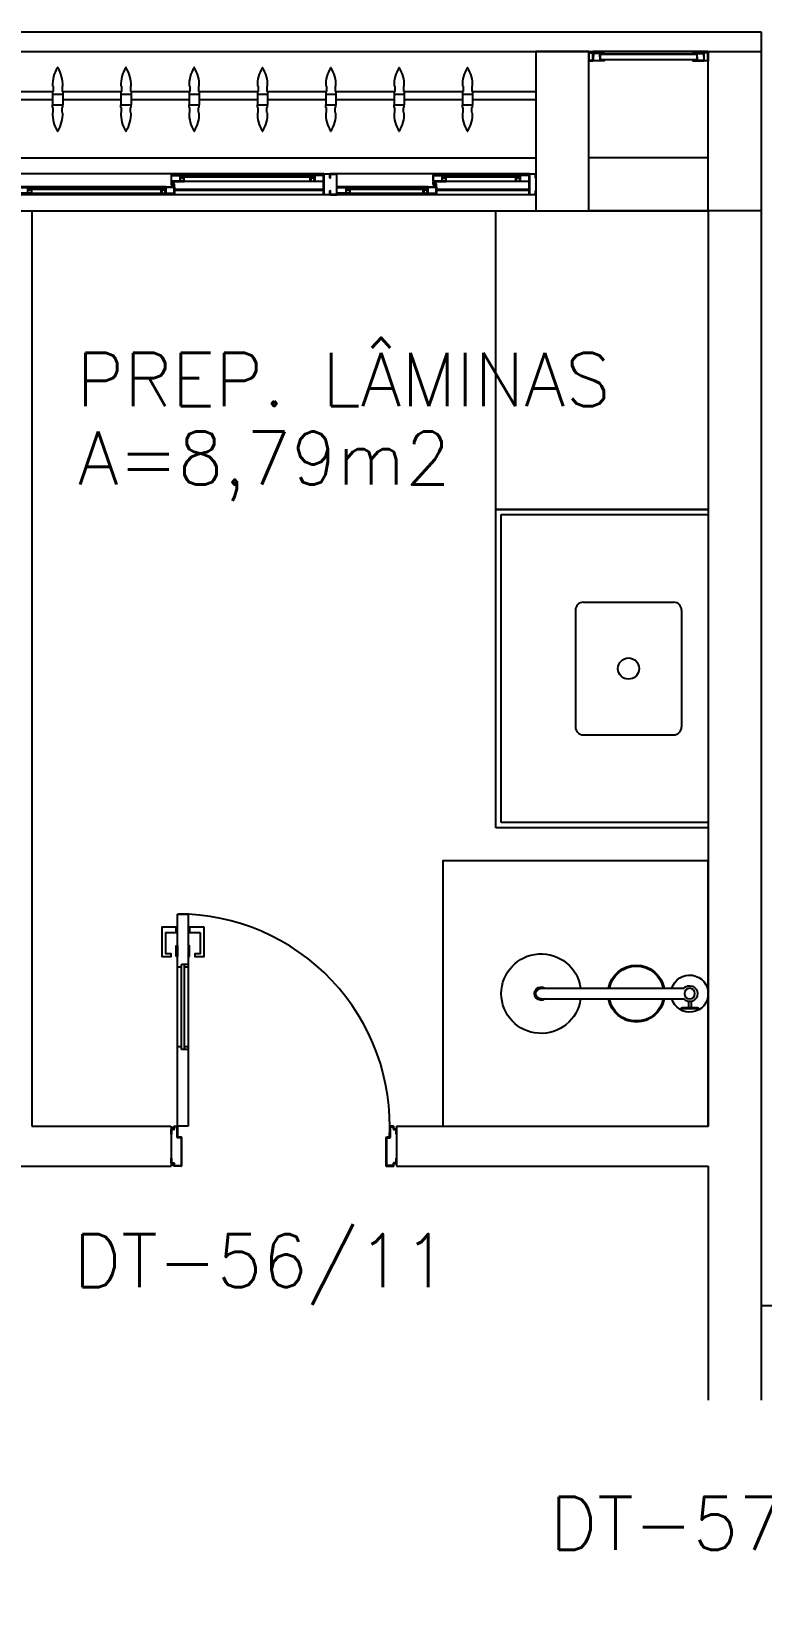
# Model space of a CAD drawing. Header units: millimetres. Extents: x 2128 to 2646, y 1972 to 2207.
# Drawn here: x 2435.91 to 2438.66, y 2047.66 to 2053.64 of the extents above; entities that cross this region are included whole.
import ezdxf

# ---------------------------------------------------------------- set-up
doc = ezdxf.new("R2010")
doc.units = ezdxf.units.MM
for name, color, linetype in [('A-WC', 2, 'Continuous'), ('AR-ALV', 2, 'Continuous'), ('AR-BANCADAS', 1, 'Continuous'), ('AR-BRISES', 1, 'Continuous'), ('AR-CALÇADA', 1, 'Continuous'), ('AR-CHUVEIRO', 1, 'Continuous'), ('AR-ESQ', 1, 'Continuous'), ('AR-ESTC', 3, 'Continuous'), ('AR-LAY-OUT-EQUIPAMENTOS', 1, 'Continuous'), ('AR-PEITORIL', 1, 'Continuous'), ('AR-PORTA', 1, 'Continuous'), ('BC- VISTA', 1, 'Continuous'), ('BC-CUBA', 1, 'Continuous'), ('BR-PAINEL', 1, 'Continuous'), ('BR-SUPORTE', 1, 'Continuous'), ('COZ1', 1, 'Continuous'), ('DT-ESQ-BAGUETE-C', 1, 'Continuous'), ('DT-ESQ-BAGUETE-V', 1, 'Continuous'), ('DT-ESQ-CHAPA DOBRADA-V', 1, 'Continuous'), ('DT-ESQ-PERFIL CADEIRA-C', 2, 'Continuous'), ('DT-ESQ-PERFIL CADEIRA-V', 2, 'Continuous'), ('DT-ESQ-PERFIL U SIMPLES-C', 2, 'Continuous'), ('DT-ESQ-PERFIL U-C', 2, 'Continuous'), ('DT-ESQ-PERFIL U-V', 1, 'Continuous'), ('DT-ESQ-VENEZIANA-C', 1, 'Continuous'), ('DT-ESQ-VENEZIANA-V', 1, 'Continuous'), ('DT-ESQ-VIDRO-C', 2, 'Continuous'), ('DT-TXTMOD', 1, 'Continuous'), ('ENDEREÇO', 2, 'Continuous'), ('ibio', 2, 'Continuous'), ('maçaneta', 1, 'Continuous'), ('mov', 1, 'Continuous'), ('PM-PERFIL U-C', 2, 'Continuous'), ('PM-VIDRO', 2, 'Continuous'), ('pm1', 2, 'Continuous'), ('pm2', 2, 'Continuous'), ('TEXTO', 2, 'Continuous'), ('Área', 2, 'Continuous')]:
    doc.layers.add(name, color=color, linetype=linetype)
doc.styles.add('S10', font='simplex.shx', dxfattribs={"height": 0.1})
doc.styles.add('UNB-100', font='simplex.shx', dxfattribs={"height": 0.2})
doc.styles.add('UNB1-100', font='simplex.shx', dxfattribs={"height": 0.2})

# ---------------------------------------------------------------- blocks, each defined once
blk = doc.blocks.new('BOX')
at = {"color": 1}
for p, q in [((-0.057, -0.1399), (-0.057, -0.1999)), ((-0.053, -0.1399), (-0.053, -0.1999)), ((-0.03, -0.1649), (-0.053, -0.1649)), ((-0.03, -0.1749), (-0.053, -0.1749)), ((-0.02, -0.7299), (-0.02, -0.1922)), ((0.02, -0.7299), (0.02, -0.1922))]:
    blk.add_line(p, q, dxfattribs=at)
blk.add_circle((0, -0.1699), 0.02, dxfattribs=at)
for centre, radius, start, end in [((0, -0.1699), 0.0699, 286.63481, 253.36519), ((-0.055, -0.1399), 0.002, 0, 180), ((0, -0.1699), 0.03, 311.81031, 228.18969), ((-0.055, -0.1999), 0.002, 180, 0), ((0, -0.3708), 0.1072, 100.75318, 259.24682), ((0, -0.3708), 0.1032, 100.75318, 259.24682), ((0, -0.3708), 0.1032, 280.75318, 79.24682), ((0, -0.3708), 0.1072, 280.75318, 79.24682), ((0, -0.7299), 0.15, 97.66226, 82.33774), ((0, -0.7299), 0.025, 143.1301, 36.8699), ((0, -0.7299), 0.02, 180, 0)]:
    blk.add_arc(centre, radius, start, end, dxfattribs=at)
blk = doc.blocks.new('chuvemerg-p')
at = {"layer": 'A-WC', "xscale": 4.000000000000012, "yscale": 4.000000000000012, "zscale": 4.000000000000012, "rotation": 315.0000000000003}
blk.add_blockref('BOX', (0, 0), dxfattribs=at)
blk = doc.blocks.new('chuveiro-emerg')
at = {"layer": 'AR-LAY-OUT-EQUIPAMENTOS'}
blk.add_lwpolyline([(0, 0.5), (1, 0.5), (1, -0.5), (0, -0.5)], close=True, dxfattribs=at)
at = {"layer": 'AR-LAY-OUT-EQUIPAMENTOS', "xscale": 0.250000000000002, "yscale": 0.250000000000002, "zscale": 0.250000000000002, "rotation": 135}
blk.add_blockref('chuvemerg-p', (-0.1, 0), dxfattribs=at)
blk = doc.blocks.new('EF40-P')
at = {"layer": 'DT-ESQ-BAGUETE-C', "ltscale": 0.1}
for points in [[(0.0735, -0.125), (0.06, -0.125), (0.06, -0.1235), (0.073, -0.1235, 0.414214), (0.0735, -0.123), (0.0735, -0.112, 0.414214), (0.073, -0.1115), (0.06, -0.1115), (0.06, -0.11), (0.0735, -0.11, -0.414214), (0.075, -0.1115), (0.075, -0.1235, -0.414214)], [(0.339, -0.125), (0.3525, -0.125), (0.3525, -0.1235), (0.3395, -0.1235, -0.414214), (0.339, -0.123), (0.339, -0.112, -0.414214), (0.3395, -0.1115), (0.3525, -0.1115), (0.3525, -0.11), (0.339, -0.11, 0.414214), (0.3375, -0.1115), (0.3375, -0.1235, 0.414214)], [(0.4225, -0.08), (0.409, -0.08), (0.409, -0.0785), (0.422, -0.0785, 0.414214), (0.4225, -0.078), (0.4225, -0.067, 0.414214), (0.422, -0.0665), (0.409, -0.0665), (0.409, -0.065), (0.4225, -0.065, -0.414214), (0.424, -0.0665), (0.424, -0.0785, -0.414214)], [(0.7015, -0.08), (0.715, -0.08), (0.715, -0.0785), (0.702, -0.0785, -0.414214), (0.7015, -0.078), (0.7015, -0.067, -0.414214), (0.702, -0.0665), (0.715, -0.0665), (0.715, -0.065), (0.7015, -0.065, 0.414214), (0.7, -0.0665), (0.7, -0.0785, 0.414214)], [(0.8485, -0.125), (0.835, -0.125), (0.835, -0.1235), (0.848, -0.1235, 0.414214), (0.8485, -0.123), (0.8485, -0.112, 0.414214), (0.848, -0.1115), (0.835, -0.1115), (0.835, -0.11), (0.8485, -0.11, -0.414214), (0.85, -0.1115), (0.85, -0.1235, -0.414214)], [(1.3265, -0.125), (1.34, -0.125), (1.34, -0.1235), (1.327, -0.1235, -0.414214), (1.3265, -0.123), (1.3265, -0.112, -0.414214), (1.327, -0.1115), (1.34, -0.1115), (1.34, -0.11), (1.3265, -0.11, 0.414214), (1.325, -0.1115), (1.325, -0.1235, 0.414214)], [(1.41, -0.08), (1.3965, -0.08), (1.3965, -0.0785), (1.4095, -0.0785, 0.414214), (1.41, -0.078), (1.41, -0.067, 0.414214), (1.4095, -0.0665), (1.3965, -0.0665), (1.3965, -0.065), (1.41, -0.065, -0.414214), (1.4115, -0.0665), (1.4115, -0.0785, -0.414214)], [(1.9015, -0.08), (1.915, -0.08), (1.915, -0.0785), (1.902, -0.0785, -0.414214), (1.9015, -0.078), (1.9015, -0.067, -0.414214), (1.902, -0.0665), (1.915, -0.0665), (1.915, -0.065), (1.9015, -0.065, 0.414214), (1.9, -0.0665), (1.9, -0.0785, 0.414214)]]:
    blk.add_lwpolyline(points, format="xyb", close=True, dxfattribs=at)
at = {"layer": 'DT-ESQ-BAGUETE-V', "ltscale": 0.1}
for p, q in [((0.0735, -0.11), (0.339, -0.11)), ((0.4225, -0.065), (0.7015, -0.065)), ((0.8485, -0.11), (1.3265, -0.11)), ((1.41, -0.065), (1.9015, -0.065))]:
    blk.add_line(p, q, dxfattribs=at)
at = {"layer": 'DT-ESQ-CHAPA DOBRADA-V', "ltscale": 0.1}
for p, q in [((0.025, -0.077), (0.374, -0.077)), ((0.025, -0.08), (0.374, -0.08)), ((0.8, -0.077), (1.3615, -0.077)), ((0.8, -0.08), (1.3615, -0.08))]:
    blk.add_line(p, q, dxfattribs=at)
at = {"layer": 'DT-ESQ-PERFIL CADEIRA-C', "ltscale": 0.1}
for p, q in [((0.376, -0.0885), (0.4225, -0.0885)), ((0.75, -0.0885), (0.7015, -0.0885)), ((1.3635, -0.0885), (1.41, -0.0885)), ((0.025, -0.1335), (0.0735, -0.1335)), ((0.3855, -0.1335), (0.339, -0.1335)), ((0.8, -0.1335), (0.8485, -0.1335)), ((1.373, -0.1335), (1.3265, -0.1335))]:
    blk.add_line(p, q, dxfattribs=at)
for points in [[(0.0735, -0.135), (0.025, -0.135), (0.025, -0.1335), (0.06, -0.1335, -0.198912), (0.0589, -0.1331, -0.198913), (0.0585, -0.132), (0.0585, -0.112, 0.414214), (0.058, -0.1115), (0.025, -0.1115), (0.025, -0.11), (0.0585, -0.11, -0.414214), (0.06, -0.1115), (0.06, -0.1235), (0.06, -0.125), (0.06, -0.132), (0.0735, -0.132, -1)], [(0.339, -0.132, 1), (0.339, -0.135), (0.3855, -0.135, 0.414214), (0.3875, -0.133), (0.3875, -0.112, 0.414214), (0.3855, -0.11), (0.354, -0.11, 0.414214), (0.3525, -0.1115), (0.3525, -0.132)], [(0.3525, -0.1335, 0.198913), (0.3536, -0.1331, 0.198913), (0.354, -0.132), (0.354, -0.112, -0.414214), (0.3545, -0.1115), (0.3855, -0.1115, -0.414214), (0.386, -0.112), (0.386, -0.133, -0.414214), (0.3855, -0.1335)], [(0.4225, -0.087, -1), (0.4225, -0.09), (0.376, -0.09, -0.414214), (0.374, -0.088), (0.374, -0.067, -0.414214), (0.376, -0.065), (0.4075, -0.065, -0.414214), (0.409, -0.0665), (0.409, -0.087)], [(0.409, -0.0885, -0.198913), (0.4079, -0.0881, -0.198913), (0.4075, -0.087), (0.4075, -0.067, 0.414214), (0.407, -0.0665), (0.376, -0.0665, 0.414214), (0.3755, -0.067), (0.3755, -0.088, 0.414214), (0.376, -0.0885)], [(0.7015, -0.09), (0.75, -0.09), (0.75, -0.0885), (0.715, -0.0885, 0.198912), (0.7161, -0.0881, 0.198913), (0.7165, -0.087), (0.7165, -0.067, -0.414214), (0.717, -0.0665), (0.75, -0.0665), (0.75, -0.065), (0.7165, -0.065, 0.414214), (0.715, -0.0665), (0.715, -0.0785), (0.715, -0.08), (0.715, -0.087), (0.7015, -0.087, 1)], [(0.8485, -0.135), (0.8, -0.135), (0.8, -0.1335), (0.835, -0.1335, -0.198912), (0.8339, -0.1331, -0.198913), (0.8335, -0.132), (0.8335, -0.112, 0.414214), (0.833, -0.1115), (0.8, -0.1115), (0.8, -0.11), (0.8335, -0.11, -0.414214), (0.835, -0.1115), (0.835, -0.1235), (0.835, -0.125), (0.835, -0.132), (0.8485, -0.132, -1)], [(1.3265, -0.132, 1), (1.3265, -0.135), (1.373, -0.135, 0.414214), (1.375, -0.133), (1.375, -0.112, 0.414214), (1.373, -0.11), (1.3415, -0.11, 0.414214), (1.34, -0.1115), (1.34, -0.132)], [(1.34, -0.1335, 0.198913), (1.3411, -0.1331, 0.198913), (1.3415, -0.132), (1.3415, -0.112, -0.414214), (1.342, -0.1115), (1.373, -0.1115, -0.414214), (1.3735, -0.112), (1.3735, -0.133, -0.414214), (1.373, -0.1335)], [(1.41, -0.087, -1), (1.41, -0.09), (1.3635, -0.09, -0.414214), (1.3615, -0.088), (1.3615, -0.067, -0.414214), (1.3635, -0.065), (1.395, -0.065, -0.414214), (1.3965, -0.0665), (1.3965, -0.087)], [(1.3965, -0.0885, -0.198913), (1.3954, -0.0881, -0.198913), (1.395, -0.087), (1.395, -0.067, 0.414214), (1.3945, -0.0665), (1.3635, -0.0665, 0.414214), (1.363, -0.067), (1.363, -0.088, 0.414214), (1.3635, -0.0885)], [(1.9015, -0.09), (1.95, -0.09), (1.95, -0.0885), (1.915, -0.0885, 0.198912), (1.9161, -0.0881, 0.198913), (1.9165, -0.087), (1.9165, -0.067, -0.414214), (1.917, -0.0665), (1.95, -0.0665), (1.95, -0.065), (1.9165, -0.065, 0.414214), (1.915, -0.0665), (1.915, -0.0785), (1.915, -0.08), (1.915, -0.087), (1.9015, -0.087, 1)]]:
    blk.add_lwpolyline(points, format="xyb", close=True, dxfattribs=at)
at = {"layer": 'DT-ESQ-PERFIL CADEIRA-V', "ltscale": 0.1}
for p, q in [((0.4075, -0.09), (0.7015, -0.09)), ((1.395, -0.09), (1.9015, -0.09)), ((0.0735, -0.135), (0.339, -0.135)), ((0.8485, -0.135), (1.3265, -0.135))]:
    blk.add_line(p, q, dxfattribs=at)
at = {"layer": 'DT-ESQ-PERFIL U SIMPLES-C', "ltscale": 0.1}
for points in [[(0.376, -0.102), (0.384, -0.102), (0.384, -0.1005), (0.376, -0.1005, -0.414214), (0.3755, -0.1), (0.3755, -0.092, -0.414214), (0.376, -0.0915), (0.384, -0.0915), (0.384, -0.09), (0.376, -0.09, 0.414214), (0.374, -0.092), (0.374, -0.1, 0.414214)], [(0.3855, -0.098), (0.3775, -0.098), (0.3775, -0.0995), (0.3855, -0.0995, -0.414214), (0.386, -0.1), (0.386, -0.108, -0.414214), (0.3855, -0.1085), (0.3775, -0.1085), (0.3775, -0.11), (0.3855, -0.11, 0.414214), (0.3875, -0.108), (0.3875, -0.1, 0.414214)], [(1.3635, -0.102), (1.3715, -0.102), (1.3715, -0.1005), (1.3635, -0.1005, -0.414214), (1.363, -0.1), (1.363, -0.092, -0.414214), (1.3635, -0.0915), (1.3715, -0.0915), (1.3715, -0.09), (1.3635, -0.09, 0.414214), (1.3615, -0.092), (1.3615, -0.1, 0.414214)], [(1.373, -0.098), (1.365, -0.098), (1.365, -0.0995), (1.373, -0.0995, -0.414214), (1.3735, -0.1), (1.3735, -0.108, -0.414214), (1.373, -0.1085), (1.365, -0.1085), (1.365, -0.11), (1.373, -0.11, 0.414214), (1.375, -0.108), (1.375, -0.1, 0.414214)]]:
    blk.add_lwpolyline(points, format="xyb", close=True, dxfattribs=at)
at = {"layer": 'DT-ESQ-PERFIL U-C', "ltscale": 0.1}
for points in [[(0, -0.0615, -0.414214), (0.0015, -0.06), (0.0235, -0.06, -0.414214), (0.025, -0.0615), (0.025, -0.1385, -0.414214), (0.0235, -0.14), (0.0015, -0.14, -0.414214), (0, -0.1385), (0, -0.125), (0.0015, -0.125), (0.0015, -0.138, 0.414214), (0.002, -0.1385), (0.023, -0.1385, 0.414214), (0.0235, -0.138), (0.0235, -0.062, 0.414214), (0.023, -0.0615), (0.002, -0.0615, 0.414214), (0.0015, -0.062), (0.0015, -0.075), (0, -0.075)], [(0.775, -0.0615, 0.414214), (0.7735, -0.06), (0.7515, -0.06, 0.414214), (0.75, -0.0615), (0.75, -0.1385, 0.414214), (0.7515, -0.14), (0.7735, -0.14, 0.414214), (0.775, -0.1385), (0.775, -0.125), (0.7735, -0.125), (0.7735, -0.138, -0.414214), (0.773, -0.1385), (0.752, -0.1385, -0.414214), (0.7515, -0.138), (0.7515, -0.062, -0.414214), (0.752, -0.0615), (0.773, -0.0615, -0.414214), (0.7735, -0.062), (0.7735, -0.075), (0.775, -0.075)], [(0.775, -0.0615, -0.414214), (0.7765, -0.06), (0.7985, -0.06, -0.414214), (0.8, -0.0615), (0.8, -0.1385, -0.414214), (0.7985, -0.14), (0.7765, -0.14, -0.414214), (0.775, -0.1385), (0.775, -0.125), (0.7765, -0.125), (0.7765, -0.138, 0.414214), (0.777, -0.1385), (0.798, -0.1385, 0.414214), (0.7985, -0.138), (0.7985, -0.062, 0.414214), (0.798, -0.0615), (0.777, -0.0615, 0.414214), (0.7765, -0.062), (0.7765, -0.075), (0.775, -0.075)]]:
    blk.add_lwpolyline(points, format="xyb", close=True, dxfattribs=at)
at = {"layer": 'DT-ESQ-PERFIL U-V', "ltscale": 0.1}
for p, q in [((0.0235, -0.06), (0.7515, -0.06)), ((0.7985, -0.06), (1.9515, -0.06)), ((0.0235, -0.14), (0.7515, -0.14)), ((0.7985, -0.14), (1.9515, -0.14))]:
    blk.add_line(p, q, dxfattribs=at)
at = {"layer": 'DT-ESQ-VIDRO-C', "ltscale": 0.1}
for points in [[(0.7125, -0.085), (0.7125, -0.082), (0.4115, -0.082), (0.4115, -0.085)], [(1.9125, -0.085), (1.9125, -0.082), (1.399, -0.082), (1.399, -0.085)], [(0.063, -0.13), (0.063, -0.127), (0.3495, -0.127), (0.3495, -0.13)], [(0.838, -0.13), (0.838, -0.127), (1.337, -0.127), (1.337, -0.13)]]:
    blk.add_lwpolyline(points, close=True, dxfattribs=at)
at = {"layer": 'DT-TXTMOD', "ltscale": 0.1, "style": 'S10', "flags": 3}
for tag, p in [('M01', (0.025, -0.28)), ('M02', (0.3253, -0.28)), ('M03', (0.627, -0.28)), ('M04', (0.9288, -0.28)), ('M05', (1.2306, -0.28)), ('M06', (1.5323, -0.28)), ('M07', (1.8341, -0.28)), ('M08', (2.1359, -0.28)), ('M09', (2.4376, -0.28)), ('M10', (2.7394, -0.28)), ('M11', (3.0412, -0.28)), ('M12', (3.3429, -0.28)), ('M13', (3.6447, -0.28)), ('M14', (3.9464, -0.28)), ('M15', (4.2482, -0.28)), ('M16', (4.55, -0.28)), ('M17', (4.8517, -0.28))]:
    blk.add_attdef(tag, p, '', height=0.1, dxfattribs=at)
blk = doc.blocks.new('BR-MODULO8')
at = {"layer": 'BR-PAINEL'}
for p, q in [((-1.8217, 0.27), (-1.8192, 0.27)), ((-1.8217, 0.25), (-1.8217, 0.24)), ((-1.8217, 0.25), (-1.8192, 0.25)), ((-1.8217, 0.24), (-1.7833, 0.24)), ((-1.8217, 0.24), (-1.8217, 0.2)), ((-1.8192, 0.27), (-1.8192, 0.25)), ((-1.7858, 0.27), (-1.7858, 0.25)), ((-1.7833, 0.27), (-1.7858, 0.27)), ((-1.7833, 0.25), (-1.7858, 0.25)), ((-1.7833, 0.25), (-1.7833, 0.24)), ((-1.7833, 0.24), (-1.7833, 0.2)), ((-1.5642, 0.27), (-1.5617, 0.27)), ((-1.5642, 0.25), (-1.5642, 0.24)), ((-1.5642, 0.25), (-1.5617, 0.25)), ((-1.5642, 0.24), (-1.5258, 0.24)), ((-1.5642, 0.24), (-1.5642, 0.2)), ((-1.5617, 0.27), (-1.5617, 0.25)), ((-1.5283, 0.27), (-1.5283, 0.25)), ((-1.5258, 0.27), (-1.5283, 0.27)), ((-1.5258, 0.25), (-1.5283, 0.25)), ((-1.5258, 0.25), (-1.5258, 0.24)), ((-1.5258, 0.24), (-1.5258, 0.2)), ((-1.3067, 0.27), (-1.3042, 0.27)), ((-1.3067, 0.25), (-1.3067, 0.24)), ((-1.3067, 0.25), (-1.3042, 0.25)), ((-1.3067, 0.24), (-1.2683, 0.24)), ((-1.3067, 0.24), (-1.3067, 0.2)), ((-1.3042, 0.27), (-1.3042, 0.25)), ((-1.2708, 0.27), (-1.2708, 0.25)), ((-1.2683, 0.27), (-1.2708, 0.27)), ((-1.2683, 0.25), (-1.2708, 0.25)), ((-1.2683, 0.25), (-1.2683, 0.24)), ((-1.2683, 0.24), (-1.2683, 0.2)), ((-1.0492, 0.27), (-1.0467, 0.27)), ((-1.0492, 0.25), (-1.0492, 0.24)), ((-1.0492, 0.25), (-1.0467, 0.25)), ((-1.0492, 0.24), (-1.0108, 0.24)), ((-1.0492, 0.24), (-1.0492, 0.2)), ((-1.0467, 0.27), (-1.0467, 0.25)), ((-1.0133, 0.27), (-1.0133, 0.25)), ((-1.0108, 0.27), (-1.0133, 0.27)), ((-1.0108, 0.25), (-1.0133, 0.25)), ((-1.0108, 0.25), (-1.0108, 0.24)), ((-1.0108, 0.24), (-1.0108, 0.2)), ((-0.7917, 0.27), (-0.7892, 0.27)), ((-0.7917, 0.25), (-0.7917, 0.24)), ((-0.7917, 0.25), (-0.7892, 0.25)), ((-0.7917, 0.24), (-0.7533, 0.24)), ((-0.7917, 0.24), (-0.7917, 0.2)), ((-0.7892, 0.27), (-0.7892, 0.25)), ((-0.7558, 0.27), (-0.7558, 0.25)), ((-0.7533, 0.27), (-0.7558, 0.27)), ((-0.7533, 0.25), (-0.7558, 0.25)), ((-0.7533, 0.25), (-0.7533, 0.24)), ((-0.7533, 0.24), (-0.7533, 0.2)), ((-0.5342, 0.27), (-0.5317, 0.27)), ((-0.5342, 0.25), (-0.5317, 0.25)), ((-0.5342, 0.25), (-0.5342, 0.24)), ((-0.5342, 0.24), (-0.5342, 0.2)), ((-0.5342, 0.24), (-0.4958, 0.24)), ((-0.5317, 0.27), (-0.5317, 0.25)), ((-0.4958, 0.27), (-0.4983, 0.27)), ((-0.4983, 0.27), (-0.4983, 0.25)), ((-0.4958, 0.25), (-0.4983, 0.25)), ((-0.4958, 0.25), (-0.4958, 0.24)), ((-0.4958, 0.24), (-0.4958, 0.2)), ((-0.2767, 0.27), (-0.2742, 0.27)), ((-0.2767, 0.25), (-0.2767, 0.24)), ((-0.2767, 0.25), (-0.2742, 0.25)), ((-0.2767, 0.24), (-0.2383, 0.24)), ((-0.2767, 0.24), (-0.2767, 0.2)), ((-0.2742, 0.27), (-0.2742, 0.25)), ((-0.2408, 0.27), (-0.2408, 0.25)), ((-0.2383, 0.27), (-0.2408, 0.27)), ((-0.2383, 0.25), (-0.2408, 0.25)), ((-0.2383, 0.25), (-0.2383, 0.24)), ((-0.2383, 0.24), (-0.2383, 0.2)), ((-1.8217, 0.2), (-1.7833, 0.2)), ((-1.8217, 0.19), (-1.8217, 0.2)), ((-1.8217, 0.19), (-1.8192, 0.19)), ((-1.8192, 0.17), (-1.8192, 0.19)), ((-1.7833, 0.19), (-1.7858, 0.19)), ((-1.7858, 0.17), (-1.7858, 0.19)), ((-1.7833, 0.19), (-1.7833, 0.2)), ((-1.5642, 0.2), (-1.5258, 0.2)), ((-1.5642, 0.19), (-1.5642, 0.2)), ((-1.5642, 0.19), (-1.5617, 0.19)), ((-1.5617, 0.17), (-1.5617, 0.19)), ((-1.5258, 0.19), (-1.5283, 0.19)), ((-1.5283, 0.17), (-1.5283, 0.19)), ((-1.5258, 0.19), (-1.5258, 0.2)), ((-1.3067, 0.2), (-1.2683, 0.2)), ((-1.3067, 0.19), (-1.3067, 0.2)), ((-1.3067, 0.19), (-1.3042, 0.19)), ((-1.3042, 0.17), (-1.3042, 0.19)), ((-1.2683, 0.19), (-1.2708, 0.19)), ((-1.2708, 0.17), (-1.2708, 0.19)), ((-1.2683, 0.19), (-1.2683, 0.2)), ((-1.0492, 0.2), (-1.0108, 0.2)), ((-1.0492, 0.19), (-1.0492, 0.2)), ((-1.0492, 0.19), (-1.0467, 0.19)), ((-1.0467, 0.17), (-1.0467, 0.19)), ((-1.0108, 0.19), (-1.0133, 0.19)), ((-1.0133, 0.17), (-1.0133, 0.19)), ((-1.0108, 0.19), (-1.0108, 0.2)), ((-0.7917, 0.2), (-0.7533, 0.2)), ((-0.7917, 0.19), (-0.7917, 0.2)), ((-0.7917, 0.19), (-0.7892, 0.19)), ((-0.7892, 0.17), (-0.7892, 0.19)), ((-0.7533, 0.19), (-0.7558, 0.19)), ((-0.7558, 0.17), (-0.7558, 0.19)), ((-0.7533, 0.19), (-0.7533, 0.2)), ((-0.5342, 0.19), (-0.5342, 0.2)), ((-0.5342, 0.2), (-0.4958, 0.2)), ((-0.5342, 0.19), (-0.5317, 0.19)), ((-0.5317, 0.17), (-0.5317, 0.19)), ((-0.4983, 0.17), (-0.4983, 0.19)), ((-0.4958, 0.19), (-0.4983, 0.19)), ((-0.4958, 0.19), (-0.4958, 0.2)), ((-0.2767, 0.2), (-0.2383, 0.2)), ((-0.2767, 0.19), (-0.2767, 0.2)), ((-0.2767, 0.19), (-0.2742, 0.19)), ((-0.2742, 0.17), (-0.2742, 0.19)), ((-0.2383, 0.19), (-0.2408, 0.19)), ((-0.2408, 0.17), (-0.2408, 0.19)), ((-0.2383, 0.19), (-0.2383, 0.2)), ((-1.8217, 0.17), (-1.8192, 0.17)), ((-1.7833, 0.17), (-1.7858, 0.17)), ((-1.5642, 0.17), (-1.5617, 0.17)), ((-1.5258, 0.17), (-1.5283, 0.17)), ((-1.3067, 0.17), (-1.3042, 0.17)), ((-1.2683, 0.17), (-1.2708, 0.17)), ((-1.0492, 0.17), (-1.0467, 0.17)), ((-1.0108, 0.17), (-1.0133, 0.17)), ((-0.7917, 0.17), (-0.7892, 0.17)), ((-0.7533, 0.17), (-0.7558, 0.17)), ((-0.5342, 0.17), (-0.5317, 0.17)), ((-0.4958, 0.17), (-0.4983, 0.17)), ((-0.2767, 0.17), (-0.2742, 0.17)), ((-0.2383, 0.17), (-0.2408, 0.17))]:
    blk.add_line(p, q, dxfattribs=at)
for centre, radius, start, end in [((-1.6967, 0.2739), 0.1251, 148.47206, 181.77204), ((-1.8025, 0.3387), 0.001, 37.1012, 142.8988), ((-1.9083, 0.2739), 0.1251, 358.22796, 31.52794), ((-1.4392, 0.2739), 0.1251, 148.47206, 181.77204), ((-1.545, 0.3387), 0.001, 37.1012, 142.8988), ((-1.6508, 0.2739), 0.1251, 358.22796, 31.52794), ((-1.1817, 0.2739), 0.1251, 148.47206, 181.77204), ((-1.2875, 0.3387), 0.001, 37.1012, 142.8988), ((-1.3933, 0.2739), 0.1251, 358.22796, 31.52794), ((-0.9242, 0.2739), 0.1251, 148.47206, 181.77204), ((-1.03, 0.3387), 0.001, 37.1012, 142.8988), ((-1.1358, 0.2739), 0.1251, 358.22796, 31.52794), ((-0.6667, 0.2739), 0.1251, 148.47206, 181.77204), ((-0.7725, 0.3387), 0.001, 37.1012, 142.8988), ((-0.8783, 0.2739), 0.1251, 358.22796, 31.52794), ((-0.4092, 0.2739), 0.1251, 148.47206, 181.77204), ((-0.515, 0.3387), 0.001, 37.1012, 142.8988), ((-0.6208, 0.2739), 0.1251, 358.22796, 31.52794), ((-0.1517, 0.2739), 0.1251, 148.47206, 181.77204), ((-0.2575, 0.3387), 0.001, 37.1012, 142.8988), ((-0.3633, 0.2739), 0.1251, 358.22796, 31.52794), ((-1.6967, 0.1661), 0.1251, 178.22796, 211.52794), ((-1.9083, 0.1661), 0.1251, 328.47206, 1.77204), ((-1.4392, 0.1661), 0.1251, 178.22796, 211.52794), ((-1.6508, 0.1661), 0.1251, 328.47206, 1.77204), ((-1.1817, 0.1661), 0.1251, 178.22796, 211.52794), ((-1.3933, 0.1661), 0.1251, 328.47206, 1.77204), ((-0.9242, 0.1661), 0.1251, 178.22796, 211.52794), ((-1.1358, 0.1661), 0.1251, 328.47206, 1.77204), ((-0.6667, 0.1661), 0.1251, 178.22796, 211.52794), ((-0.8783, 0.1661), 0.1251, 328.47206, 1.77204), ((-0.4092, 0.1661), 0.1251, 178.22796, 211.52794), ((-0.6208, 0.1661), 0.1251, 328.47206, 1.77204), ((-0.1517, 0.1661), 0.1251, 178.22796, 211.52794), ((-0.3633, 0.1661), 0.1251, 328.47206, 1.77204), ((-1.8025, 0.1013), 0.001, 217.1012, 322.8988), ((-1.545, 0.1013), 0.001, 217.1012, 322.8988), ((-1.2875, 0.1013), 0.001, 217.1012, 322.8988), ((-1.03, 0.1013), 0.001, 217.1012, 322.8988), ((-0.7725, 0.1013), 0.001, 217.1012, 322.8988), ((-0.515, 0.1013), 0.001, 217.1012, 322.8988), ((-0.2575, 0.1013), 0.001, 217.1012, 322.8988)]:
    blk.add_arc(centre, radius, start, end, dxfattribs=at)
at = {"layer": 'BR-SUPORTE'}
for p, q in [((-2.0408, 0.25), (-1.8192, 0.25)), ((-1.7833, 0.25), (-1.5617, 0.25)), ((-1.5258, 0.25), (-1.3042, 0.25)), ((-1.2683, 0.25), (-1.0467, 0.25)), ((-1.0108, 0.25), (-0.7892, 0.25)), ((-0.7533, 0.25), (-0.5317, 0.25)), ((-0.4958, 0.25), (-0.2742, 0.25)), ((-0.2383, 0.25), (0, 0.25)), ((-2.0408, 0.22), (-1.8217, 0.22)), ((-1.7833, 0.22), (-1.5642, 0.22)), ((-1.5258, 0.22), (-1.3067, 0.22)), ((-1.2683, 0.22), (-1.0492, 0.22)), ((-1.0108, 0.22), (-0.7917, 0.22)), ((-0.7533, 0.22), (-0.5342, 0.22)), ((-0.4958, 0.22), (-0.2767, 0.22)), ((-0.2383, 0.22), (0, 0.22))]:
    blk.add_line(p, q, dxfattribs=at)
blk = doc.blocks.new('EF01C-P')
at = {"layer": 'DT-ESQ-BAGUETE-C', "ltscale": 0.1}
for points in [[(0.0015, 0.035), (0.015, 0.035), (0.015, 0.0335), (0.0015, 0.0335), (0.0015, 0.005), (0.015, 0.005), (0.015, 0.0035), (0.0015, 0.0035, -0.414214), (0, 0.005), (0, 0.0335, -0.414214)], [(0.4485, 0.035), (0.435, 0.035), (0.435, 0.0335), (0.4485, 0.0335), (0.4485, 0.005), (0.435, 0.005), (0.435, 0.0035), (0.4485, 0.0035, 0.414214), (0.45, 0.005), (0.45, 0.0335, 0.414214)]]:
    blk.add_lwpolyline(points, format="xyb", close=True, dxfattribs=at)
at = {"layer": 'DT-ESQ-PERFIL CADEIRA-C', "ltscale": 0.1}
for points in [[(0.01, 0.0015), (0.01, 0.003), (0.0015, 0.003, 1), (0.0015, 0), (0.015, 0, 0.414214), (0.0165, 0.0015), (0.0165, 0.0335), (0.043, 0.0335)], [(0.043, 0.0065), (0.018, 0.0065), (0.018, 0.0165), (0.0165, 0.0165), (0.0165, 0.0065, 0.414214), (0.018, 0.005), (0.043, 0.005), (0.0565, 0.005, 1), (0.0565, 0.008), (0.043, 0.008), (0.043, 0.02), (0.043, 0.032), (0.0565, 0.032, 1), (0.0565, 0.035), (0.043, 0.035), (0.0165, 0.035, 0.414214), (0.015, 0.0335), (0.015, 0.0015), (0.0015, 0.0015)], [(0.0415, 0.02), (0.0415, 0.032, -0.414214), (0.043, 0.0335), (0.0565, 0.0335)], [(0.0415, 0.02), (0.0415, 0.008, 0.414214), (0.043, 0.0065), (0.0565, 0.0065)], [(0.407, 0.0065), (0.432, 0.0065), (0.432, 0.0165), (0.4335, 0.0165), (0.4335, 0.0065, -0.414214), (0.432, 0.005), (0.407, 0.005), (0.3935, 0.005, -1), (0.3935, 0.008), (0.407, 0.008), (0.407, 0.02), (0.407, 0.032), (0.3935, 0.032, -1), (0.3935, 0.035), (0.407, 0.035), (0.4335, 0.035, -0.414214), (0.435, 0.0335), (0.435, 0.0015), (0.4485, 0.0015)], [(0.4085, 0.02), (0.4085, 0.032, 0.414214), (0.407, 0.0335), (0.3935, 0.0335)], [(0.4085, 0.02), (0.4085, 0.008, -0.414214), (0.407, 0.0065), (0.3935, 0.0065)], [(0.44, 0.0015), (0.44, 0.003), (0.4485, 0.003, -1), (0.4485, 0), (0.435, 0, -0.414214), (0.4335, 0.0015), (0.4335, 0.0335), (0.407, 0.0335)]]:
    blk.add_lwpolyline(points, format="xyb", dxfattribs=at)
at = {"layer": 'DT-ESQ-PERFIL CADEIRA-V', "ltscale": 0.1}
blk.add_line((0.015, 0), (0.435, 0), dxfattribs=at)
at = {"layer": 'DT-ESQ-VENEZIANA-C', "ltscale": 0.1}
for p, q in [((0.043, 0.0105), (0.407, 0.0105)), ((0.043, 0.009), (0.407, 0.009))]:
    blk.add_line(p, q, dxfattribs=at)
at = {"layer": 'DT-ESQ-VENEZIANA-V', "ltscale": 0.1}
blk.add_line((0.043, 0.031), (0.407, 0.031), dxfattribs=at)
at = {"layer": 'DT-TXTMOD', "ltscale": 0.1, "style": 'S10', "flags": 3}
blk.add_attdef('EF01C', (0.0208, -0.14), '', height=0.1, dxfattribs=at)
blk = doc.blocks.new('PM3V')
at = {"layer": 'maçaneta'}
for points in [[(0.02, 0.9), (-0.035, 0.9), (-0.035, 0.79), (0, 0.79), (0, 0.8), (-0.02, 0.8), (-0.02, 0.8785, -0.414214), (-0.0185, 0.88), (0.02, 0.88)], [(0.125, 0.9), (0.07, 0.9), (0.07, 0.88), (0.1085, 0.88, -0.414214), (0.11, 0.8785), (0.11, 0.8), (0.09, 0.8), (0.09, 0.79), (0.125, 0.79)]]:
    blk.add_lwpolyline(points, format="xyb", close=True, dxfattribs=at)
for points in [[(0.02, 0.79), (0.02, 0.83), (0.025, 0.83), (0.025, 0.79)], [(0.07, 0.79), (0.07, 0.83), (0.065, 0.83), (0.065, 0.79)]]:
    blk.add_lwpolyline(points, close=True, dxfattribs=at)
at = {"layer": 'mov'}
blk.add_arc((0.025, 0.15), 0.8, 356.84716, 90, dxfattribs=at)
at = {"layer": 'PM-PERFIL U-C'}
for p, q in [((0, 0.12), (0, 0.1385)), ((0.002, 0.12), (0, 0.12)), ((0.0015, 0.14), (0.01, 0.14)), ((0.002, 0.138), (0.002, 0.12)), ((0.0105, 0.138), (0.002, 0.138)), ((0.01, 0.14), (0.01, 0.1485)), ((0.0115, 0.15), (0.0235, 0.15)), ((0.012, 0.148), (0.012, 0.1395)), ((0.023, 0.148), (0.012, 0.148)), ((0.023, 0.1085), (0.023, 0.148)), ((0.025, 0.1485), (0.025, 0.109)), ((0.825, 0.1485), (0.825, 0.109)), ((0.8385, 0.15), (0.8265, 0.15)), ((0.827, 0.148), (0.838, 0.148)), ((0.827, 0.1085), (0.827, 0.148)), ((0.838, 0.148), (0.838, 0.1395)), ((0.8395, 0.138), (0.848, 0.138)), ((0.84, 0.14), (0.84, 0.1485)), ((0.8485, 0.14), (0.84, 0.14)), ((0.848, 0.138), (0.848, 0.12)), ((0.848, 0.12), (0.85, 0.12)), ((0.85, 0.12), (0.85, 0.1385)), ((0.038, 0.107), (0.0245, 0.107)), ((0.0385, 0.109), (0.025, 0.109)), ((0.038, 0.107), (0.038, 0.002)), ((0.04, 0.1075), (0.04, 0.0015)), ((0.81, 0.1075), (0.81, 0.0015)), ((0.8115, 0.109), (0.825, 0.109)), ((0.812, 0.107), (0.8255, 0.107)), ((0.812, 0.107), (0.812, 0.002)), ((0, 0.03), (0.002, 0.03)), ((0, 0.0115), (0, 0.03)), ((0.01, 0.01), (0.0015, 0.01)), ((0.002, 0.03), (0.002, 0.012)), ((0.002, 0.012), (0.0105, 0.012)), ((0.01, 0.0015), (0.01, 0.01)), ((0.0385, 0), (0.0115, 0)), ((0.012, 0.0105), (0.012, 0.002)), ((0.012, 0.002), (0.038, 0.002)), ((0.8115, 0), (0.8385, 0)), ((0.838, 0.002), (0.812, 0.002)), ((0.838, 0.0105), (0.838, 0.002)), ((0.848, 0.012), (0.8395, 0.012)), ((0.84, 0.0015), (0.84, 0.01)), ((0.84, 0.01), (0.8485, 0.01)), ((0.85, 0.03), (0.848, 0.03)), ((0.848, 0.03), (0.848, 0.012)), ((0.85, 0.0115), (0.85, 0.03))]:
    blk.add_line(p, q, dxfattribs=at)
for centre, start, end in [((0.0015, 0.1385), 90, 180), ((0.0115, 0.1485), 90, 180), ((0.0105, 0.1395), 270, 0), ((0.0235, 0.1485), 360, 90), ((0.8265, 0.1485), 90, 180), ((0.8395, 0.1395), 180, 270), ((0.8385, 0.1485), 0, 90), ((0.8485, 0.1385), 0, 90), ((0.0245, 0.1085), 180, 270), ((0.0385, 0.1075), 0, 90), ((0.8115, 0.1075), 90, 180), ((0.8255, 0.1085), 270, 0), ((0.0015, 0.0115), 180, 270), ((0.0115, 0.0015), 180, 270), ((0.0105, 0.0105), 0, 90), ((0.0385, 0.0015), 269.93864, 0), ((0.8115, 0.0015), 180, 270.06136), ((0.8395, 0.0105), 90, 180), ((0.8385, 0.0015), 270, 0), ((0.8485, 0.0115), 270, 0)]:
    blk.add_arc(centre, 0.0015, start, end, dxfattribs=at)
at = {"layer": 'PM-VIDRO', "color": 1}
for p, q in [((0.04, 0.45), (0.04, 0.75)), ((0.05, 0.75), (0.05, 0.45))]:
    blk.add_line(p, q, dxfattribs=at)
at = {"layer": 'pm1'}
for p, q in [((0.025, 0.95), (0.065, 0.95)), ((0.025, 0.75), (0.025, 0.95)), ((0.065, 0.95), (0.065, 0.76)), ((0.04, 0.75), (0.025, 0.75)), ((0.065, 0.76), (0.04, 0.76)), ((0.04, 0.75), (0.04, 0.76)), ((0.05, 0.76), (0.05, 0.75)), ((0.065, 0.75), (0.05, 0.75)), ((0.065, 0.76), (0.065, 0.75)), ((0.025, 0.15), (0.025, 0.45)), ((0.04, 0.45), (0.025, 0.45)), ((0.04, 0.44), (0.04, 0.45)), ((0.065, 0.44), (0.04, 0.44)), ((0.065, 0.45), (0.05, 0.45)), ((0.05, 0.45), (0.05, 0.44)), ((0.065, 0.45), (0.065, 0.44)), ((0.065, 0.44), (0.065, 0.15)), ((0.065, 0.15), (0.025, 0.15))]:
    blk.add_line(p, q, dxfattribs=at)
at = {"layer": 'pm2'}
for p, q in [((0.025, 0.45), (0.025, 0.75)), ((0.065, 0.75), (0.065, 0.45)), ((0.025, 0.15), (0.025, 0.109)), ((0.025, 0.109), (0.035, 0.109)), ((0.8252, 0.109), (0.8152, 0.109)), ((0.8152, 0), (0.8402, 0)), ((0.8402, 0.01), (0.8502, 0.01)), ((0.8402, 0), (0.8402, 0.01))]:
    blk.add_line(p, q, dxfattribs=at)
blk = doc.blocks.new('CUBAbnc-01P')
at = {"layer": 'COZ1'}
for p, q in [((-0.22, -0.1005), (0.22, -0.1005)), ((-0.25, -0.4705), (-0.25, -0.1305)), ((0.25, -0.4705), (0.25, -0.1305)), ((-0.22, -0.5005), (0.22, -0.5005))]:
    blk.add_line(p, q, dxfattribs=at)
blk.add_circle((0, -0.3005), 0.04, dxfattribs=at)
for centre, start, end in [((-0.22, -0.1305), 90, 180), ((0.22, -0.1305), 0, 90), ((-0.22, -0.4705), 180, 270), ((0.22, -0.4705), 270, 0)]:
    blk.add_arc(centre, 0.03, start, end, dxfattribs=at)
blk = doc.blocks.new('BCP01')
at = {"layer": 'BC- VISTA'}
for p, q in [((0, -0.02), (0.78, -0.02)), ((0.78, -0.02), (0.78, -1.18)), ((0.78, -1.18), (0, -1.18))]:
    blk.add_line(p, q, dxfattribs=at)
blk.add_lwpolyline([(0.8, 0), (0.8, -1.2), (0, -1.2), (0, 0)], close=True, dxfattribs=at)
at = {"layer": 'BC-CUBA', "rotation": 90}
blk.add_blockref('CUBAbnc-01P', (0, -0.6), dxfattribs=at)
blk = doc.blocks.new('BCP09')
at = {"layer": 'BC- VISTA'}
blk.add_lwpolyline([(0.8, 0), (0.8, -1.125), (0, -1.125), (0, 0)], close=True, dxfattribs=at)

msp = doc.modelspace()

# ---------------------------------------------------------------- linework, layer by layer
at = {"layer": 'AR-ALV'}
for p, q in [((2438.4615, 2053.1651), (2438.0115, 2053.1651)), ((2435.9115, 2052.9651), (2435.9115, 2049.5151)), ((2438.4615, 2052.9651), (2438.0115, 2052.9651)), ((2438.4615, 2052.9651), (2438.4615, 2049.5151)), ((2438.6615, 2052.9651), (2438.6615, 2048.4826)), ((2435.9115, 2049.5151), (2436.4363, 2049.5151)), ((2436.4365, 2049.5151), (2436.4365, 2049.3651)), ((2437.2865, 2049.5151), (2437.2865, 2049.3651)), ((2437.2865, 2049.5151), (2438.4615, 2049.5151)), ((2428.8115, 2049.3651), (2436.4365, 2049.3651)), ((2437.2865, 2049.3651), (2438.4615, 2049.3651)), ((2438.4615, 2049.3651), (2438.4615, 2048.4826))]:
    msp.add_line(p, q, dxfattribs=at)
at = {"layer": 'AR-CALÇADA'}
for p, q in [((2367.3865, 2053.6401), (2438.6615, 2053.6401)), ((2438.6615, 2053.6401), (2438.6615, 2053.5651))]:
    msp.add_line(p, q, dxfattribs=at)
at = {"layer": 'AR-ESTC'}
for p, q in [((2438.0115, 2053.5651), (2437.8115, 2053.5651)), ((2437.8115, 2053.5651), (2437.8115, 2052.9651)), ((2438.0115, 2052.9651), (2438.0115, 2053.5651)), ((2438.4615, 2053.5651), (2438.6615, 2053.5651)), ((2438.4615, 2052.9651), (2438.4615, 2053.5651)), ((2438.6615, 2053.5651), (2438.6615, 2052.9651)), ((2437.8115, 2052.9651), (2438.0115, 2052.9651)), ((2438.6615, 2052.9651), (2438.4615, 2052.9651))]:
    msp.add_line(p, q, dxfattribs=at)
at = {"layer": 'AR-PEITORIL'}
for p, q in [((2432.6615, 2053.1651), (2437.8115, 2053.1651)), ((2432.6615, 2052.9651), (2437.8115, 2052.9651))]:
    msp.add_line(p, q, dxfattribs=at)
at = {"layer": 'ibio'}
msp.add_line((2371.8115, 2053.5651), (2438.6615, 2053.5651), dxfattribs=at)
msp.add_lwpolyline([(2438.6615, 2053.5651), (2438.6615, 2048.8401), (2445.0115, 2048.8401), (2445.0115, 2042.4651), (2441.6115, 2042.4651), (2441.6115, 2047.2901), (2438.6615, 2047.2901), (2438.6615, 2036.9151)], dxfattribs=at)

# ---------------------------------------------------------------- block references
at = {"layer": 'AR-BANCADAS'}
msp.add_blockref('BCP09', (2437.6615, 2052.9651), dxfattribs=at)
at = {"layer": 'AR-BANCADAS', "rotation": 180}
msp.add_blockref('BCP01', (2438.4615, 2050.6401), dxfattribs=at)
at = {"layer": 'AR-BRISES'}
msp.add_blockref('BR-MODULO8', (2437.8115, 2053.1651), dxfattribs=at)
at = {"layer": 'AR-CHUVEIRO', "xscale": -1, "rotation": 359.999999999987}
msp.add_blockref('chuveiro-emerg', (2438.4615, 2050.0151), dxfattribs=at)
at = {"layer": 'AR-ESQ', "rotation": 180}
for name, p in [('EF01C-P', (2438.4615, 2053.5651)), ('EF40-P', (2437.8115, 2052.9651))]:
    msp.add_blockref(name, p, dxfattribs=at)
at = {"layer": 'AR-PORTA'}
msp.add_blockref('PM3V', (2436.4365, 2049.3651), dxfattribs=at)

# ---------------------------------------------------------------- texts
at = {"layer": 'ENDEREÇO', "style": 'UNB1-100'}
for s, p in [('DT-56/11', (2436.069, 2048.9086)), ('DT-57/9', (2437.8635, 2047.9187))]:
    msp.add_text(s, height=0.2, dxfattribs=at).set_placement(p)
at = {"layer": 'TEXTO', "style": 'UNB-100'}
msp.add_text('PREP. LÂMINAS', height=0.2, dxfattribs=at).set_placement((2436.0798, 2052.2294))
at = {"layer": 'Área', "style": 'UNB-100'}
msp.add_text('A=8,79m2', height=0.2, dxfattribs=at).set_placement((2436.0849, 2051.9332))

doc.saveas('drawing.dxf')
